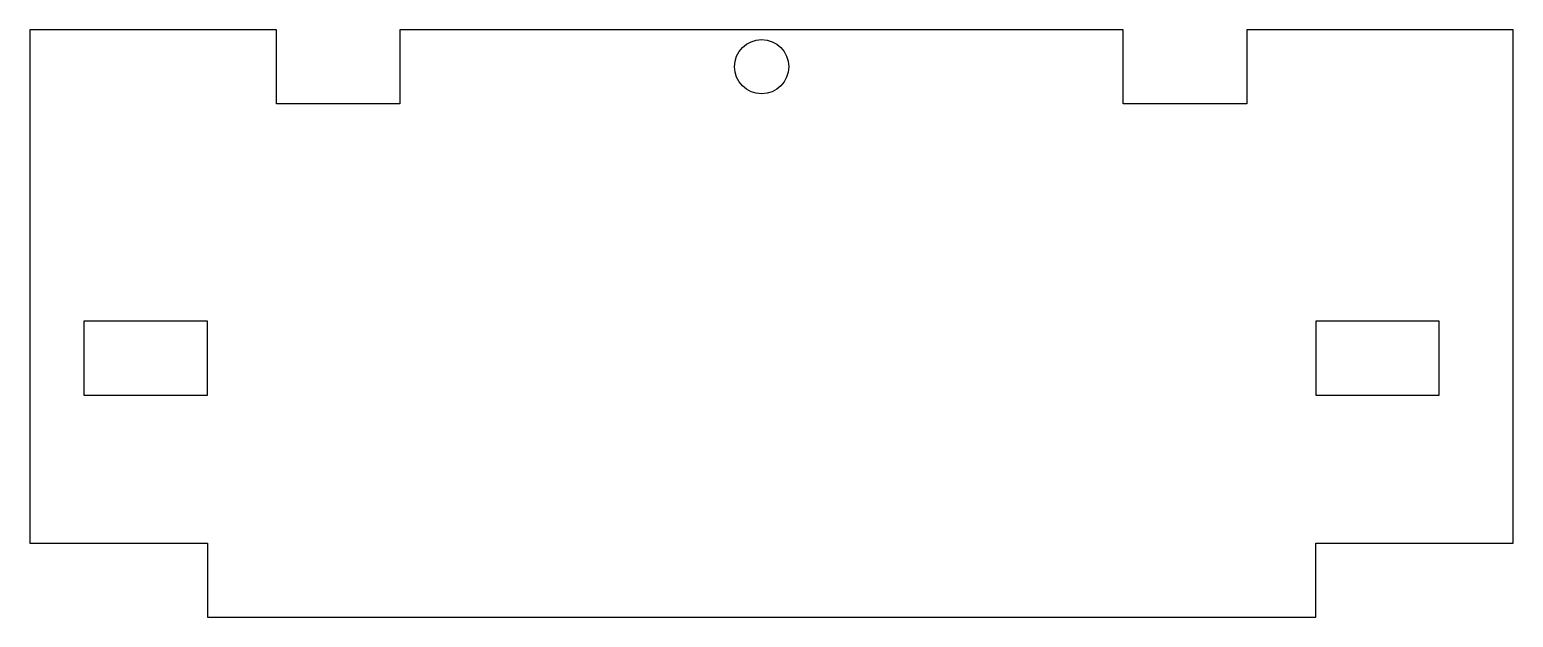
# Model space of a CAD drawing. Extents: x -29.6 to 30.4, y -12 to 11.8.
import ezdxf

# ---------------------------------------------------------------- set-up
doc = ezdxf.new("R2010")
doc.units = 0
doc.header["$MEASUREMENT"] = 0
doc.layers.add('VISIBLE', color=7, linetype='CONTINUOUS')

msp = doc.modelspace()

# ---------------------------------------------------------------- linework, layer by layer
at = {"layer": 'VISIBLE'}
for p, q in [((-29.65, 11.8), (-29.65, -9)), ((-19.65, 11.8), (-29.65, 11.8)), ((-19.65, 8.8), (-19.65, 11.8)), ((-14.65, 11.8), (-14.65, 8.8)), ((14.65, 11.8), (-14.65, 11.8)), ((14.65, 8.8), (14.65, 11.8)), ((30.45, 11.8), (19.65, 11.8)), ((19.65, 11.8), (19.65, 8.8)), ((30.45, -9), (30.45, 11.8)), ((-14.65, 8.8), (-19.65, 8.8)), ((19.65, 8.8), (14.65, 8.8)), ((-22.45, 0), (-27.45, 0)), ((-27.45, 0), (-27.45, -3)), ((-22.45, -3), (-22.45, 0)), ((27.45, 0), (22.45, 0)), ((22.45, 0), (22.45, -3)), ((27.45, -3), (27.45, 0)), ((-27.45, -3), (-22.45, -3)), ((22.45, -3), (27.45, -3)), ((-29.65, -9), (-22.45, -9)), ((-22.45, -9), (-22.45, -12)), ((22.45, -12), (22.45, -9)), ((22.45, -9), (30.45, -9)), ((-22.45, -12), (22.45, -12))]:
    msp.add_line(p, q, dxfattribs=at)
msp.add_circle((0, 10.3), 1.1, dxfattribs=at)

doc.saveas('drawing.dxf')
